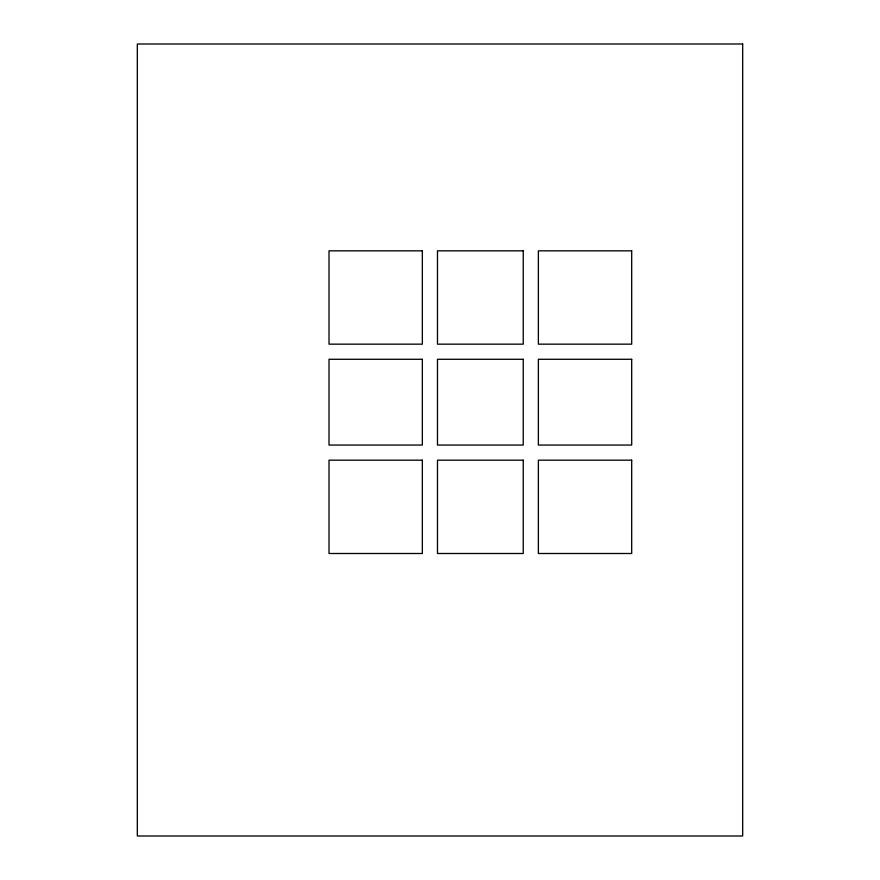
<?xml version="1.0" encoding="UTF-8"?>
<svg xmlns="http://www.w3.org/2000/svg" width="880" height="880" viewBox="0 0 880 880"><rect width="100%" height="100%" fill="white"/><g stroke="black" fill="none" stroke-linecap="round" stroke-linejoin="round"><path stroke-width="1.32" d="M742.676 44L137.324 44L137.324 836L742.676 836L742.676 44M422.345 250.833L329.021 250.833L329.021 344.157L422.345 344.157L422.345 250.833M523.237 250.833L437.481 250.833L437.481 344.157L523.237 344.157L523.237 250.833M631.697 250.833L538.373 250.833L538.373 344.157L631.697 344.157L631.697 250.833M422.345 359.282L329.021 359.282L329.021 445.049L422.345 445.049L422.345 359.282M523.237 359.282L437.481 359.282L437.481 445.049L523.237 445.049L523.237 359.282M631.697 359.282L538.373 359.282L538.373 445.049L631.697 445.049L631.697 359.282M422.345 460.174L329.021 460.174L329.021 553.498L422.345 553.498L422.345 460.174M523.237 460.174L437.481 460.174L437.481 553.498L523.237 553.498L523.237 460.174M631.697 460.174L538.373 460.174L538.373 553.498L631.697 553.498L631.697 460.174"/></g></svg>
